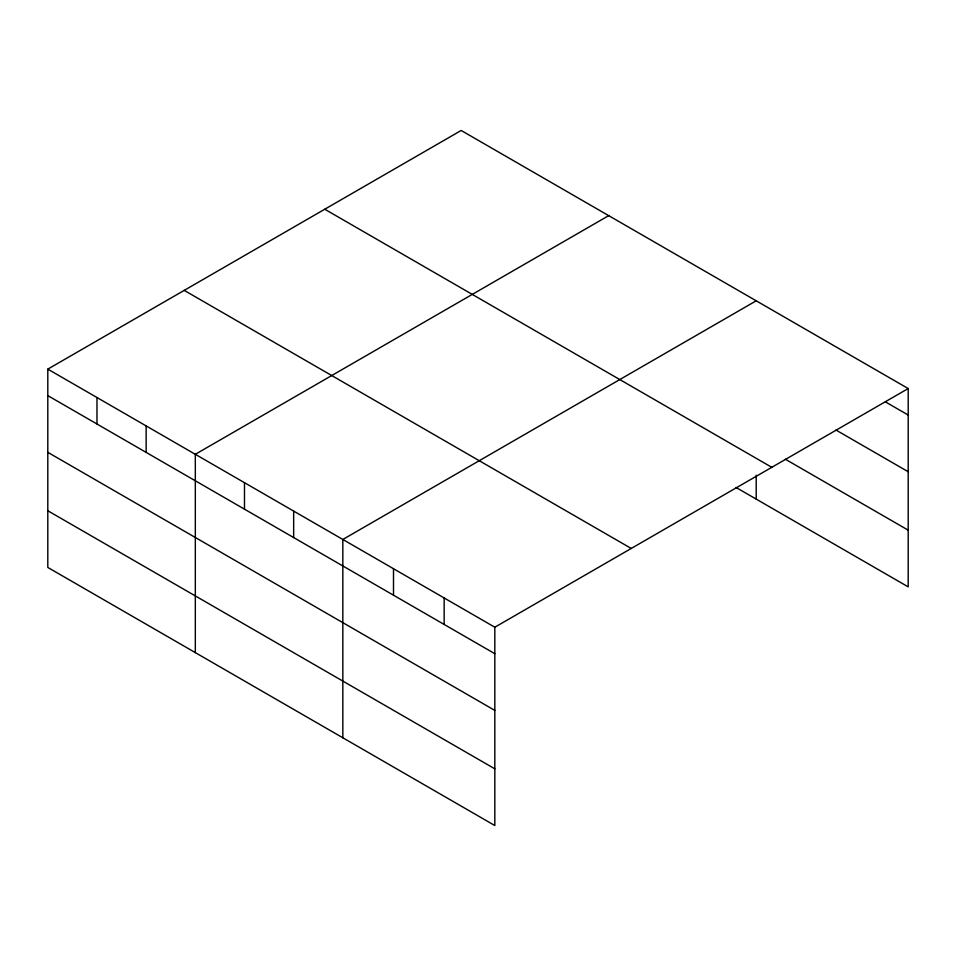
<?xml version="1.0" encoding="UTF-8"?>
<svg xmlns="http://www.w3.org/2000/svg" width="956" height="956" viewBox="0 0 956 956"><rect width="100%" height="100%" fill="white"/><g stroke="black" fill="none" stroke-linecap="round" stroke-linejoin="round"><path stroke-width="1.43" d="M47.8 369.135L494.826 627.22L494.826 825.53L47.8 567.446L47.8 369.135L461.174 130.47L908.2 388.554L908.2 586.865L736.036 487.464M608.697 215.638L195.323 454.303L195.323 652.613M756.208 300.805L342.834 539.471L342.834 737.781M494.826 627.22L908.2 388.554M885.399 401.879L908.2 415.035M836.01 430.057L908.2 471.738M785.342 459.227L908.2 530.162M324.765 209.233L771.791 467.317M184.209 290.373L631.235 548.457M47.8 395.617L494.826 653.701M47.8 452.319L494.826 710.404M47.8 510.743L494.826 768.827M756.208 475.24L756.208 499.116M444.158 597.966L444.158 624.447M393.502 568.724L393.502 595.194M293.659 511.078L293.659 537.559M244.485 482.696L244.485 509.166M146.149 425.91L146.149 452.391M96.974 397.529L96.974 423.998"/></g></svg>
